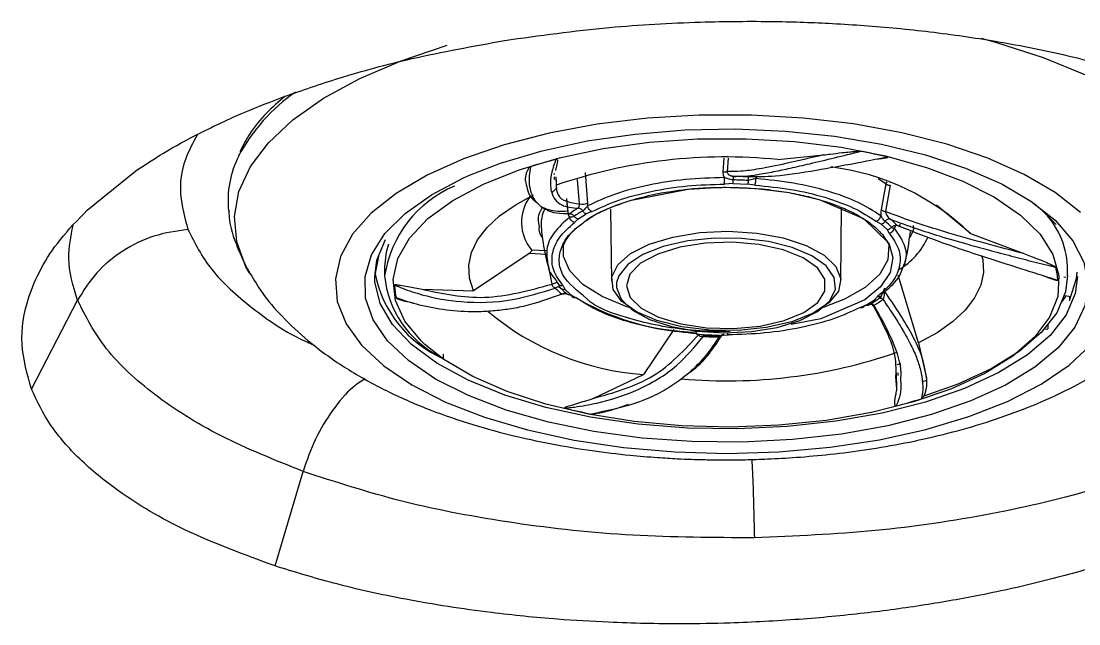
# Model space of a CAD drawing. Extents: x 1076 to 1148, y 508 to 635.
# Drawn here: x 1092.831 to 1094.952, y 582.821 to 584.032 of the extents above; entities that cross this region are included whole.
import ezdxf

# ---------------------------------------------------------------- set-up
doc = ezdxf.new("R2010")
doc.units = 0
doc.header["$MEASUREMENT"] = 0
doc.layers.add('1', color=4, linetype='Continuous')

# ---------------------------------------------------------------- blocks, each defined once
blk = doc.blocks.new('2026 TX')
at = {"layer": '1', "color": 3}
for p, q in [((18.5857, 63.9597), (18.6772, 63.9692)), ((18.4776, 63.9629), (18.4755, 63.9355)), ((18.4861, 63.9626), (18.4841, 63.936)), ((17.2005, 63.8585), (17.298, 63.9372)), ((18.1371, 63.9249), (18.1371, 63.92)), ((18.1403, 63.925), (18.1413, 63.9085)), ((18.1995, 63.9337), (18.204, 63.872)), ((18.4967, 63.9257), (18.492, 63.927)), ((18.5434, 63.9264), (18.5419, 63.9217)), ((18.133, 63.8938), (18.1433, 63.904)), ((18.1878, 63.8708), (18.1842, 63.9201)), ((18.4959, 63.9116), (18.4788, 63.9107)), ((18.4959, 63.9116), (18.5253, 63.9106)), ((18.54, 63.9086), (18.5253, 63.9106)), ((18.5419, 63.9217), (18.5264, 63.918)), ((18.8023, 63.9109), (18.7873, 63.9211)), ((18.8023, 63.9109), (18.7933, 63.8594)), ((18.8111, 63.9083), (18.802, 63.8555)), ((18.1619, 63.8819), (18.1643, 63.8542)), ((18.162, 63.8818), (18.1642, 63.8568)), ((18.2922, 63.8787), (18.4029, 63.8999)), ((18.204, 63.872), (18.204, 63.8669)), ((18.2505, 63.8604), (18.252, 63.7157)), ((18.7122, 63.7159), (18.7135, 63.8637)), ((18.972, 63.8113), (18.9044, 63.8682)), ((18.1847, 63.8405), (18.1782, 63.8337)), ((18.1847, 63.8405), (18.2015, 63.8511)), ((18.2129, 63.8556), (18.2015, 63.8511)), ((18.7932, 63.8304), (18.7827, 63.8363)), ((18.7932, 63.8304), (18.8059, 63.8188)), ((18.8091, 63.8123), (18.8059, 63.8188)), ((18.8214, 63.8262), (18.8199, 63.8222)), ((18.972, 63.8113), (19.0793, 63.771)), ((18.0914, 63.7788), (18.1227, 63.7772)), ((17.7774, 63.7242), (17.786, 63.7696)), ((18.0869, 63.7712), (17.9757, 63.6964)), ((18.1222, 63.7693), (18.0869, 63.7712)), ((17.527, 63.7303), (17.5253, 63.7332)), ((17.797, 63.7452), (17.797, 63.7265)), ((18.133, 63.7098), (18.1261, 63.7477)), ((19.1671, 63.7271), (19.1671, 63.7458)), ((18.8683, 63.592), (18.8273, 63.7278)), ((19.1593, 63.7247), (19.1632, 63.7235)), ((17.8727, 63.6995), (17.9757, 63.6964)), ((18.155, 63.7063), (18.1583, 63.6998)), ((18.1709, 63.6882), (18.1583, 63.6998)), ((18.1583, 63.6905), (18.1608, 63.6914)), ((18.1631, 63.69), (18.1679, 63.688)), ((17.0888, 63.4987), (17.1812, 63.6776)), ((18.1709, 63.6882), (18.1814, 63.6823)), ((18.7626, 63.6675), (18.7794, 63.6781)), ((18.7794, 63.6781), (18.786, 63.685)), ((19.1741, 63.6845), (19.1607, 63.6864)), ((19.1706, 63.685), (19.1706, 63.677)), ((18.7512, 63.663), (18.7626, 63.6675)), ((18.672, 63.6399), (18.6125, 63.6285)), ((19.1282, 63.6201), (19.1282, 63.6283)), ((18.3775, 63.619), (18.3165, 63.5283)), ((18.4242, 63.61), (18.4388, 63.608)), ((18.4377, 63.6078), (18.4376, 63.6082)), ((18.438, 63.6069), (18.4682, 63.6058)), ((18.4683, 63.607), (18.4388, 63.608)), ((18.4679, 63.6067), (18.4749, 63.608)), ((18.4683, 63.607), (18.4853, 63.608)), ((19.1213, 63.6201), (19.1273, 63.6193)), ((18.8683, 63.592), (18.8842, 63.5208)), ((17.9153, 63.5601), (17.9153, 63.5694)), ((18.8319, 63.5497), (18.8245, 63.5477)), ((18.2153, 63.4803), (18.3165, 63.5283)), ((18.8246, 63.4996), (18.8228, 63.5244)), ((18.8246, 63.4996), (18.8238, 63.5315)), ((18.8271, 63.5266), (18.827, 63.5315)), ((18.8842, 63.516), (18.8755, 63.5139)), ((17.5773, 63.144), (17.6335, 63.3338))]:
    blk.add_line(p, q, dxfattribs=at)
at = {"layer": '1', "color": 3, "flags": 128}
for points in [[(18.9935, 64.2035), (19.0244, 64.1951), (19.118, 64.1648), (19.2027, 64.1299), (19.2773, 64.091), (19.3408, 64.0484), (19.3921, 64.0029), (19.4307, 63.9551), (19.456, 63.9057), (19.4676, 63.8552), (19.4654, 63.8046), (19.4494, 63.7544), (19.4411, 63.738)], [(17.5253, 63.7332), (17.519, 63.7448), (17.5005, 63.7948), (17.4958, 63.8454), (17.5049, 63.896), (17.5278, 63.9457), (17.564, 63.9938), (17.6132, 64.0398), (17.6745, 64.083), (17.7472, 64.1227), (17.8302, 64.1584), (17.9223, 64.1896)], [(18.0372, 63.9897), (17.9551, 63.9615), (17.8824, 63.9288), (17.8205, 63.8921), (17.7703, 63.8523), (17.7328, 63.8098), (17.7087, 63.7656), (17.6984, 63.7204), (17.7021, 63.6751), (17.7197, 63.6303), (17.7509, 63.587), (17.7952, 63.5458), (17.8517, 63.5076), (17.9195, 63.473), (17.9973, 63.4426), (18.0838, 63.417), (18.1773, 63.3967), (18.2763, 63.3819), (18.379, 63.373), (18.4835, 63.37), (18.588, 63.3732), (18.6906, 63.3824), (18.7895, 63.3974), (18.8829, 63.418), (18.9691, 63.4438), (19.0467, 63.4743), (19.1142, 63.5091), (19.1704, 63.5474), (19.2143, 63.5886)], [(19.1927, 63.8539), (19.1422, 63.8937), (19.0799, 63.9301), (19.007, 63.9627), (18.9247, 63.9908), (18.8344, 64.0138), (18.7379, 64.0314), (18.6369, 64.0433), (18.533, 64.0492), (18.4283, 64.0491), (18.3245, 64.0429), (18.2236, 64.0308), (18.1272, 64.013), (18.0372, 63.9897)], [(17.9676, 63.9285), (18.0297, 63.9526), (18.113, 63.9776), (18.2036, 63.9972), (18.2995, 64.0112), (18.3991, 64.0193), (18.5002, 64.0213), (18.601, 64.0172), (18.6994, 64.0071), (18.7936, 63.9911), (18.8818, 63.9695), (18.9622, 63.9429), (19.0332, 63.9116), (19.0371, 63.9097)], [(17.8777, 63.5888), (17.8705, 63.5957), (17.8378, 63.6355), (17.8189, 63.677), (17.8141, 63.7192), (17.8235, 63.7613), (17.847, 63.8024), (17.8839, 63.8415), (17.9337, 63.8779), (17.9951, 63.9108), (18.0669, 63.9395), (18.1476, 63.9633), (18.2354, 63.9818), (18.3284, 63.9945), (18.4248, 64.0012), (18.5223, 64.0018), (18.619, 63.9962), (18.7128, 63.9846), (18.8016, 63.9672), (18.8837, 63.9443), (18.9571, 63.9165), (19.0205, 63.8844), (19.0724, 63.8486), (19.1117, 63.8099), (19.1376, 63.7691), (19.1495, 63.7271), (19.1472, 63.6849), (19.1307, 63.6432), (19.1004, 63.603), (19.0569, 63.5651), (19.0012, 63.5303), (18.9344, 63.4995), (18.8579, 63.4732), (18.8579, 63.4732)], [(18.8938, 63.4479), (18.8067, 63.4256), (18.7132, 63.4087), (18.6152, 63.3976), (18.5147, 63.3926), (18.4135, 63.3936), (18.3136, 63.4008), (18.217, 63.4139), (18.1256, 63.4327), (18.0411, 63.4569), (17.9652, 63.4859), (17.8994, 63.5192), (17.8449, 63.5562), (17.8028, 63.5961), (17.7739, 63.6381), (17.7588, 63.6815), (17.7578, 63.7254), (17.7709, 63.7689), (17.7978, 63.8112), (17.8381, 63.8515), (17.8909, 63.889), (17.9551, 63.9229), (17.9676, 63.9285)], [(18.4029, 63.8999), (18.4069, 63.9007), (18.4739, 63.9044), (18.5426, 63.902), (18.6088, 63.8936), (18.6684, 63.8799), (18.7576, 63.8417), (18.8082, 63.792), (18.8166, 63.763), (18.8112, 63.7332), (18.7918, 63.7045), (18.7601, 63.6786), (18.672, 63.6399), (18.672, 63.6399)], [(19.0371, 63.9097), (19.0936, 63.8764), (19.142, 63.8379), (19.1775, 63.7968), (19.1996, 63.754), (19.2076, 63.7102), (19.2016, 63.6664), (19.1815, 63.6234), (19.1479, 63.582), (19.1012, 63.543), (19.0426, 63.5072), (18.973, 63.4753), (18.8938, 63.4479)], [(17.9757, 63.6964), (17.9675, 63.7219), (17.966, 63.7477), (17.9715, 63.7734), (17.9837, 63.7987), (18.0025, 63.8232), (18.0277, 63.8466), (18.059, 63.8686), (18.0959, 63.8888)], [(19.0993, 63.8723), (19.1134, 63.8606), (19.1443, 63.8293)], [(17.7774, 63.7242), (17.7817, 63.758), (17.7989, 63.7993)], [(18.3751, 63.8044), (18.4291, 63.8132), (18.4864, 63.8159), (18.5435, 63.8123), (18.5967, 63.8027), (18.6427, 63.7876), (18.6787, 63.7681), (18.7022, 63.7453), (18.712, 63.7206), (18.7072, 63.6957), (18.6884, 63.6721), (18.6566, 63.6512), (18.6138, 63.6344), (18.5627, 63.6228), (18.5066, 63.617), (18.4489, 63.6174), (18.3934, 63.6241), (18.3434, 63.6365), (18.3021, 63.654), (18.2721, 63.6753), (18.2553, 63.6993), (18.2528, 63.7242), (18.2646, 63.7487), (18.2902, 63.7711), (18.3278, 63.7901), (18.3751, 63.8044)], [(18.6991, 63.7233), (18.699, 63.7234), (18.683, 63.7463), (18.6543, 63.7667), (18.6148, 63.7834), (18.567, 63.7953), (18.5138, 63.8017), (18.4586, 63.8021), (18.405, 63.7966), (18.3561, 63.7854), (18.3152, 63.7694), (18.2848, 63.7494), (18.2667, 63.7268), (18.2624, 63.7128)], [(17.8048, 63.7899), (17.8003, 63.7742), (17.797, 63.7452)], [(18.2875, 63.6629), (18.2832, 63.6643), (18.2335, 63.6847), (18.1946, 63.7091), (18.1684, 63.7365), (18.1558, 63.7656), (18.1561, 63.7898)], [(18.3891, 63.784), (18.3448, 63.7702), (18.3106, 63.7518), (18.2892, 63.7301), (18.2821, 63.7067), (18.2898, 63.6833), (18.3118, 63.6617), (18.3464, 63.6435), (18.3911, 63.63), (18.4425, 63.6222), (18.4969, 63.6208), (18.5501, 63.6257), (18.5984, 63.6367), (18.638, 63.653), (18.666, 63.6732), (18.6804, 63.696), (18.6801, 63.7196), (18.6651, 63.7423), (18.6365, 63.7624), (18.5965, 63.7784), (18.548, 63.7891), (18.4946, 63.7938), (18.4403, 63.792), (18.3891, 63.784)], [(18.8079, 63.7905), (18.8083, 63.7885), (18.8066, 63.7588), (18.7907, 63.73), (18.7613, 63.7032), (18.7197, 63.6796), (18.6768, 63.6631)], [(18.9945, 63.7681), (18.9967, 63.7589), (18.9981, 63.7331), (18.9927, 63.7074), (18.9805, 63.6821), (18.9617, 63.6576), (18.9364, 63.6342), (18.9052, 63.6122), (18.8683, 63.592)], [(19.1706, 63.677), (19.1851, 63.7211), (19.1865, 63.7335)], [(19.1868, 63.7249), (19.1825, 63.6911), (19.1643, 63.6482), (19.1322, 63.6069), (19.0869, 63.5679), (19.0293, 63.5322), (18.9605, 63.5004), (18.882, 63.4731), (18.7953, 63.451), (18.7023, 63.4344), (18.6048, 63.4237), (18.5048, 63.4192), (18.4043, 63.4208), (18.3054, 63.4287), (18.2101, 63.4426), (18.1204, 63.4622), (18.038, 63.4871), (17.9646, 63.5169), (17.9018, 63.551), (17.8508, 63.5885), (17.8127, 63.6288), (17.7881, 63.6711), (17.7777, 63.7145), (17.7774, 63.7242)], [(18.2624, 63.7128), (18.2622, 63.703), (18.2715, 63.6794), (18.2941, 63.6576), (18.3284, 63.6389), (18.3724, 63.6245), (18.4233, 63.6153), (18.4779, 63.6118), (18.5328, 63.6144), (18.5845, 63.6228)], [(18.5845, 63.6228), (18.6297, 63.6365), (18.6657, 63.6547), (18.6901, 63.6761), (18.7014, 63.6995), (18.6991, 63.7233)], [(19.1671, 63.7271), (19.1629, 63.6942), (19.1452, 63.6525), (19.1141, 63.6124), (19.07, 63.5745), (19.014, 63.5398), (18.9471, 63.5088), (18.8785, 63.4847)], [(18.8579, 63.4732), (18.7735, 63.452), (18.6828, 63.4363), (18.5879, 63.4266), (18.4907, 63.4229), (18.3933, 63.4254), (18.2978, 63.4341), (18.2063, 63.4486), (18.1206, 63.4688), (18.0426, 63.4942), (17.974, 63.5243), (17.9162, 63.5583), (17.8777, 63.5888)]]:
    blk.add_lwpolyline(points, dxfattribs=at)
at = {"layer": '1', "color": 3}
for centre, radius, start, end in [((17.8305, 63.7925), 0.37, 125.0253, 151.831), ((17.6824, 63.8773), 0.1994, 153.2088, 185.7657), ((18.5306, 62.8215), 1.1761, 76.4537, 79.1481), ((18.3921, 62.9895), 1.0028, 104.5094, 107.5057), ((18.4802, 62.9231), 1.042, 84.1861, 108.977), ((18.6321, 63.4597), 0.489, 45.9786, 82.9724), ((18.4825, 63.0752), 0.851, 86.9474, 89.047), ((18.0299, 63.6899), 0.2357, 113.1586, 171.0911), ((18.4825, 63.0949), 0.8242, 86.9474, 89.047), ((18.8095, 63.9101), 0.00722, 133.6381, 174.161), ((18.1587, 63.834), 0.087, 144.1366, 219.3723), ((18.1854, 63.829), 0.0745, 154.0835, 185.0657), ((18.3141, 63.6367), 0.2597, 119.7907, 124.4242), ((18.1938, 63.9013), 0.031, 258.834, 289.2482), ((18.3194, 63.6387), 0.2515, 119.7907, 124.4242), ((18.7051, 63.7106), 0.1676, 44.4358, 50.6388), ((18.9966, 63.7362), 0.1708, 3.2242, 45.6183), ((18.6981, 63.7102), 0.1624, 44.4354, 50.639), ((18.7511, 63.8665), 0.1495, 300.911, 335.566), ((18.0088, 63.7758), 0.2351, 190.5137, 246.5738), ((19.0191, 63.7128), 0.1283, 2.0345, 13.8424), ((17.9966, 63.7446), 0.2004, 185.2076, 243.134), ((17.9451, 63.7128), 0.1283, 182.0345, 193.8413), ((18.259, 63.8193), 0.1676, 224.4354, 230.639), ((18.2596, 63.8088), 0.153, 224.3425, 227.527), ((18.2721, 63.8225), 0.1715, 227.5226, 230.5544), ((18.4359, 64.1176), 0.5045, 238.3942, 268.448), ((18.6447, 63.887), 0.2515, 299.7907, 304.4242), ((18.65, 63.8931), 0.2597, 299.7908, 304.4242), ((18.9917, 63.7901), 0.2011, 324.9877, 328.8149), ((18.3556, 64.0718), 0.5449, 229.9331, 265.8869), ((18.4816, 64.4308), 0.8242, 266.9474, 269.047), ((18.4816, 64.4547), 0.8511, 266.9474, 269.0469), ((18.4849, 64.5541), 1.0384, 264.9311, 288.995), ((18.5721, 64.4361), 1.0028, 284.5094, 287.506), ((18.4336, 64.6041), 1.1761, 256.4537, 259.1481)]:
    blk.add_arc(centre, radius, start, end, dxfattribs=at)
for points, knots in [([(18.0378, 64.199), (18.1075, 64.2088), (18.2362, 64.2267), (18.4195, 64.2369), (18.5692, 64.2382), (18.6787, 64.2344), (18.76, 64.2292), (18.8252, 64.2237), (18.8916, 64.2166), (18.9576, 64.2079), (19.0546, 64.1927), (19.1807, 64.1677), (19.276, 64.1397), (19.3242, 64.1255)], [0, 0, 0, 0, 0.159425, 0.294206, 0.404305, 0.489645, 0.537557, 0.586931, 0.637774, 0.690096, 0.741173, 0.868819, 1, 1, 1, 1]), ([(17.5955, 64.0863), (17.6317, 64.0989), (17.7128, 64.1272), (17.8596, 64.1667), (17.975, 64.1876), (18.0378, 64.199)], [0, 0, 0, 0, 0.2691424, 0.6024697, 1, 1, 1, 1]), ([(17.298, 63.9372), (17.3162, 63.9492), (17.3559, 63.9755), (17.4286, 64.0151), (17.5094, 64.0532), (17.5689, 64.0761), (17.5955, 64.0863)], [0, 0, 0, 0, 0.217454, 0.475901, 0.766155, 1, 1, 1, 1]), ([(17.5973, 64.0869), (17.5844, 64.0758), (17.5568, 64.0519), (17.5265, 64.0144), (17.5129, 63.9878), (17.5067, 63.9756)], [0, 0, 0, 0, 0.321779, 0.68974, 1, 1, 1, 1]), ([(17.4218, 64.0104), (17.4127, 63.9937), (17.3911, 63.9541), (17.3833, 63.8896), (17.3962, 63.843), (17.4026, 63.8197)], [0, 0, 0, 0, 0.267996, 0.633998, 1, 1, 1, 1]), ([(18.6772, 63.9692), (18.6513, 63.9631), (18.6037, 63.9519), (18.5503, 63.9411), (18.5115, 63.9355), (18.4931, 63.9358), (18.4841, 63.936)], [0, 0, 0, 0, 0.317509, 0.583481, 0.794833, 1, 1, 1, 1]), ([(18.4967, 63.9262), (18.5041, 63.9262), (18.5184, 63.9262), (18.5455, 63.9296), (18.576, 63.9351), (18.6114, 63.9427), (18.6669, 63.9554), (18.7169, 63.9678), (18.752, 63.9765)], [0, 0, 0, 0, 0.1355516, 0.2607976, 0.4058417, 0.5355644, 0.6738565, 1, 1, 1, 1]), ([(18.6772, 63.9692), (18.6817, 63.9698), (18.6938, 63.9713), (18.7116, 63.9735), (18.7284, 63.9753), (18.7391, 63.9762), (18.7455, 63.9766), (18.7491, 63.9767), (18.7511, 63.9767), (18.7519, 63.9766), (18.752, 63.9765)], [0, 0, 0, 0, 0.191797, 0.519572, 0.729704, 0.856737, 0.930022, 0.970712, 0.992634, 1, 1, 1, 1]), ([(18.08, 63.9172), (18.0799, 63.9188), (18.0797, 63.9234), (18.0809, 63.9302), (18.0831, 63.9369), (18.086, 63.9415), (18.0874, 63.9445), (18.0901, 63.9457), (18.0905, 63.9458)], [0, 0, 0, 0, 0.191782, 0.518998, 0.728969, 0.85611, 0.98384, 1, 1, 1, 1]), ([(18.1673, 63.8509), (18.1586, 63.8509), (18.1416, 63.8509), (18.1194, 63.8584), (18.1014, 63.872), (18.09, 63.8931), (18.0863, 63.918), (18.0891, 63.937), (18.0905, 63.9458)], [0, 0, 0, 0, 0.154219, 0.301464, 0.47799, 0.661716, 0.843633, 1, 1, 1, 1]), ([(18.1409, 63.9603), (18.1407, 63.9599), (18.1402, 63.9588), (18.1389, 63.9554), (18.1352, 63.9451), (18.1291, 63.9226), (18.1291, 63.8915), (18.1474, 63.8659), (18.1734, 63.8633), (18.1851, 63.8621)], [0, 0, 0, 0, 0.007324, 0.019564, 0.058649, 0.192116, 0.441769, 0.746986, 1, 1, 1, 1]), ([(18.1409, 63.9603), (18.141, 63.9603), (18.1412, 63.9604), (18.1415, 63.9604), (18.1419, 63.9604), (18.1423, 63.9603), (18.1428, 63.96), (18.1438, 63.9586), (18.1437, 63.9528), (18.1418, 63.9455), (18.1401, 63.9398), (18.1396, 63.9379)], [0, 0, 0, 0, 0.005486, 0.011027, 0.016042, 0.021524, 0.030897, 0.060168, 0.194769, 0.728714, 1, 1, 1, 1]), ([(18.8061, 63.9648), (18.8053, 63.9647), (18.803, 63.9642), (18.7963, 63.9629), (18.7753, 63.9587), (18.7282, 63.9496), (18.6558, 63.9365), (18.5815, 63.9249), (18.5446, 63.925), (18.5278, 63.9251)], [0, 0, 0, 0, 0.007325, 0.019566, 0.058651, 0.192116, 0.441769, 0.746986, 1, 1, 1, 1]), ([(18.8061, 63.9648), (18.8062, 63.9648), (18.8064, 63.9648), (18.8066, 63.9646), (18.8067, 63.9645), (18.8067, 63.9643), (18.8062, 63.964), (18.8034, 63.9631), (18.7962, 63.9618), (18.7893, 63.9611), (18.7851, 63.9607)], [0, 0, 0, 0, 0.013728, 0.027591, 0.040141, 0.053857, 0.07731, 0.150551, 0.487348, 1, 1, 1, 1]), ([(18.1368, 63.9302), (18.1372, 63.9306), (18.1381, 63.9314), (18.1379, 63.9315), (18.137, 63.931), (18.1364, 63.9306), (18.1362, 63.9304)], [0, 0, 0, 0, 0.355626, 0.722655, 0.915821, 1, 1, 1, 1]), ([(18.4787, 63.9238), (18.4525, 63.923), (18.4002, 63.9213), (18.3258, 63.9095), (18.2579, 63.8919), (18.222, 63.8752), (18.204, 63.8669)], [0, 0, 0, 0, 0.25, 0.5, 0.75, 1, 1, 1, 1]), ([(18.4755, 63.9355), (18.4764, 63.9354), (18.4782, 63.9353), (18.4806, 63.9353), (18.4827, 63.9355), (18.4837, 63.9358), (18.4841, 63.936)], [0, 0, 0, 0, 0.245337, 0.5, 0.754663, 1, 1, 1, 1]), ([(18.4755, 63.9355), (18.4755, 63.9336), (18.4755, 63.9294), (18.4776, 63.9258), (18.4787, 63.9238)], [0, 0, 0, 0, 0.459354, 1, 1, 1, 1]), ([(18.4962, 63.919), (18.4927, 63.9195), (18.4867, 63.9204), (18.4811, 63.9228), (18.4787, 63.9238)], [0, 0, 0, 0, 0.5714031, 1, 1, 1, 1]), ([(18.4841, 63.936), (18.4842, 63.9353), (18.4843, 63.934), (18.4855, 63.9315), (18.488, 63.9289), (18.492, 63.9267), (18.4951, 63.9264), (18.4967, 63.9262)], [0, 0, 0, 0, 0.111469, 0.230184, 0.482261, 0.743373, 1, 1, 1, 1]), ([(18.5264, 63.918), (18.5265, 63.919), (18.5267, 63.9212), (18.5271, 63.9235), (18.5275, 63.9249), (18.5277, 63.925), (18.5278, 63.9251)], [0, 0, 0, 0, 0.266689, 0.531115, 0.778754, 1, 1, 1, 1]), ([(18.08, 63.9172), (18.0817, 63.9061), (18.0844, 63.8881), (18.0974, 63.8777), (18.1024, 63.8738)], [0, 0, 0, 0, 0.618972, 1, 1, 1, 1]), ([(18.1415, 63.9201), (18.1411, 63.9085), (18.1402, 63.8784), (18.1697, 63.8737), (18.1878, 63.8708)], [0, 0, 0, 0, 0.383385, 1, 1, 1, 1]), ([(18.2129, 63.8556), (18.2301, 63.8635), (18.2648, 63.8796), (18.3308, 63.8968), (18.4031, 63.9083), (18.4538, 63.9099), (18.4788, 63.9107)], [0, 0, 0, 0, 0.247011, 0.5, 0.752989, 1, 1, 1, 1]), ([(18.4029, 63.9), (18.4039, 63.9002), (18.4182, 63.902), (18.4447, 63.9036), (18.4703, 63.9041), (18.482, 63.9043)], [0, 0, 0, 0, 0.037474, 0.560227, 1, 1, 1, 1]), ([(18.482, 63.9043), (18.5042, 63.9037), (18.5351, 63.903), (18.5789, 63.8983), (18.6138, 63.893), (18.6522, 63.8846), (18.6879, 63.8741), (18.7193, 63.8618), (18.7405, 63.8518), (18.75, 63.8458), (18.752, 63.8445)], [0, 0, 0, 0, 0.210878, 0.293617, 0.428531, 0.563307, 0.701829, 0.837978, 0.966438, 1, 1, 1, 1]), ([(18.54, 63.9086), (18.5644, 63.9061), (18.6139, 63.9012), (18.6812, 63.885), (18.7402, 63.8636), (18.7687, 63.8453), (18.7827, 63.8363)], [0, 0, 0, 0, 0.247011, 0.5, 0.752989, 1, 1, 1, 1]), ([(18.7926, 63.847), (18.7779, 63.8564), (18.7485, 63.8753), (18.6877, 63.8973), (18.6186, 63.9139), (18.5674, 63.9191), (18.5419, 63.9217)], [0, 0, 0, 0, 0.25, 0.5, 0.75, 1, 1, 1, 1]), ([(18.8023, 63.9109), (18.8028, 63.9106), (18.8038, 63.9099), (18.806, 63.9091), (18.8085, 63.9085), (18.8102, 63.9084), (18.8111, 63.9083)], [0, 0, 0, 0, 0.245118, 0.499544, 0.75421, 1, 1, 1, 1]), ([(18.193, 63.8312), (18.1961, 63.8337), (18.2084, 63.8435), (18.2386, 63.8595), (18.2825, 63.8765), (18.3284, 63.8885), (18.3682, 63.896), (18.3924, 63.8988), (18.4029, 63.9)], [0, 0, 0, 0, 0.072616, 0.29036, 0.521762, 0.722285, 0.879944, 1, 1, 1, 1]), ([(18.1076, 63.8255), (18.1061, 63.8332), (18.1036, 63.8464), (18.1108, 63.8592), (18.1138, 63.8646)], [0, 0, 0, 0, 0.58426, 1, 1, 1, 1]), ([(18.1138, 63.8646), (18.1179, 63.8627), (18.1269, 63.8585), (18.144, 63.8558), (18.1575, 63.8565), (18.1642, 63.8568)], [0, 0, 0, 0, 0.289422, 0.647616, 1, 1, 1, 1]), ([(18.1851, 63.8621), (18.1855, 63.8625), (18.1862, 63.8632), (18.1869, 63.8649), (18.1874, 63.8667), (18.1877, 63.868), (18.1878, 63.8695), (18.1878, 63.8704), (18.1878, 63.8708)], [0, 0, 0, 0, 0.27767, 0.532627, 0.651875, 0.767289, 0.882123, 1, 1, 1, 1]), ([(18.1927, 63.8307), (18.1964, 63.8339), (18.2189, 63.8533), (18.2587, 63.8671), (18.2922, 63.8787)], [0, 0, 0, 0, 0.161581, 1, 1, 1, 1]), ([(18.204, 63.8669), (18.2028, 63.8654), (18.2007, 63.8627), (18.1975, 63.859), (18.1955, 63.8577), (18.1945, 63.857)], [0, 0, 0, 0, 0.40286, 0.687897, 1, 1, 1, 1]), ([(17.0888, 63.4987), (17.0803, 63.5288), (17.063, 63.5899), (17.0764, 63.6717), (17.1066, 63.7419), (17.1447, 63.8007), (17.1817, 63.839), (17.2005, 63.8585)], [0, 0, 0, 0, 0.250748, 0.507748, 0.66591, 0.829997, 1, 1, 1, 1]), ([(17.4843, 63.8585), (17.4843, 63.8566), (17.4848, 63.8336), (17.4966, 63.7926), (17.5139, 63.7567), (17.522, 63.7398)], [0, 0, 0, 0, 0.0437837, 0.5514111, 1, 1, 1, 1]), ([(18.1681, 63.8443), (18.1568, 63.834), (18.1341, 63.8136), (18.1195, 63.7809), (18.1231, 63.7594), (18.1247, 63.7493)], [0, 0, 0, 0, 0.345762, 0.691525, 1, 1, 1, 1]), ([(18.1643, 63.8542), (18.1647, 63.8524), (18.1654, 63.8484), (18.1672, 63.8457), (18.1681, 63.8443)], [0, 0, 0, 0, 0.4591041, 1, 1, 1, 1]), ([(18.1654, 63.851), (18.1657, 63.8507), (18.1662, 63.85), (18.167, 63.8506), (18.1673, 63.8509)], [0, 0, 0, 0, 0.445982, 1, 1, 1, 1]), ([(18.1773, 63.8462), (18.1757, 63.8454), (18.1725, 63.8438), (18.1696, 63.8441), (18.1681, 63.8443)], [0, 0, 0, 0, 0.490746, 1, 1, 1, 1]), ([(18.752, 63.8445), (18.7567, 63.8417), (18.7672, 63.8354), (18.7821, 63.8235), (18.7951, 63.8105), (18.8037, 63.798), (18.8076, 63.7905), (18.809, 63.7859), (18.8088, 63.7869), (18.8088, 63.7869)], [0, 0, 0, 0, 0.144375, 0.326925, 0.569681, 0.756929, 0.889157, 0.996899, 1, 1, 1, 1]), ([(18.7933, 63.8594), (18.7929, 63.8575), (18.7921, 63.8536), (18.7925, 63.8493), (18.7926, 63.847)], [0, 0, 0, 0, 0.459375, 1, 1, 1, 1]), ([(18.801, 63.8358), (18.7994, 63.8375), (18.7964, 63.8407), (18.7938, 63.8451), (18.7926, 63.847)], [0, 0, 0, 0, 0.571399, 1, 1, 1, 1]), ([(18.7933, 63.8594), (18.7938, 63.8589), (18.7947, 63.8581), (18.7969, 63.857), (18.7994, 63.8561), (18.8011, 63.8557), (18.802, 63.8555)], [0, 0, 0, 0, 0.245337, 0.5, 0.754663, 1, 1, 1, 1]), ([(18.802, 63.8555), (18.802, 63.8548), (18.8021, 63.8534), (18.803, 63.8504), (18.8049, 63.8467), (18.8079, 63.8428), (18.8102, 63.8411), (18.8114, 63.8402)], [0, 0, 0, 0, 0.111467, 0.230181, 0.482258, 0.743371, 1, 1, 1, 1]), ([(19.0793, 63.771), (19.0543, 63.7776), (19.0057, 63.7904), (18.932, 63.8112), (18.8637, 63.8322), (18.8223, 63.8478), (18.802, 63.8555)], [0, 0, 0, 0, 0.280747, 0.545552, 0.776817, 1, 1, 1, 1]), ([(18.8114, 63.8402), (18.8286, 63.8338), (18.8609, 63.8219), (18.9134, 63.8053), (18.9621, 63.7911), (19.0106, 63.7778), (19.0549, 63.7661), (19.1004, 63.7544), (19.129, 63.7472), (19.1437, 63.7435)], [0, 0, 0, 0, 0.154271, 0.288952, 0.454424, 0.575072, 0.714225, 0.852753, 1, 1, 1, 1]), ([(17.1812, 63.6776), (17.1726, 63.7057), (17.1574, 63.7556), (17.1678, 63.8058), (17.1724, 63.8276)], [0, 0, 0, 0, 0.563627, 1, 1, 1, 1]), ([(17.4026, 63.8197), (17.3795, 63.8163), (17.3337, 63.8096), (17.2707, 63.7782), (17.2165, 63.7344), (17.193, 63.6966), (17.1812, 63.6776)], [0, 0, 0, 0, 0.251193, 0.5, 0.748807, 1, 1, 1, 1]), ([(17.4026, 63.8197), (17.4163, 63.7923), (17.4436, 63.7375), (17.5285, 63.6619), (17.6005, 63.6111), (17.6512, 63.5894), (17.6561, 63.5873)], [0, 0, 0, 0, 0.321876, 0.643752, 0.965628, 1, 1, 1, 1]), ([(18.1135, 63.8034), (18.1114, 63.8066), (18.1065, 63.8138), (18.1072, 63.8214), (18.1076, 63.8255)], [0, 0, 0, 0, 0.445383, 1, 1, 1, 1]), ([(18.1111, 63.8242), (18.1117, 63.818), (18.1142, 63.7946), (18.1187, 63.7688), (18.1238, 63.7498), (18.1244, 63.7476)], [0, 0, 0, 0, 0.242859, 0.913583, 1, 1, 1, 1]), ([(18.155, 63.7063), (18.1477, 63.7167), (18.1329, 63.7378), (18.1316, 63.7712), (18.145, 63.804), (18.1672, 63.8239), (18.1782, 63.8337)], [0, 0, 0, 0, 0.247011, 0.5, 0.752989, 1, 1, 1, 1]), ([(18.2021, 63.6812), (18.1838, 63.6959), (18.1546, 63.7193), (18.1453, 63.7559), (18.1509, 63.7856), (18.1668, 63.8112), (18.1855, 63.8253), (18.1927, 63.8307)], [0, 0, 0, 0, 0.315344, 0.501168, 0.690935, 0.880702, 1, 1, 1, 1]), ([(18.1554, 63.7868), (18.1554, 63.7867), (18.1551, 63.7856), (18.1578, 63.7936), (18.1658, 63.8059), (18.1777, 63.82), (18.1892, 63.8284), (18.193, 63.8312)], [0, 0, 0, 0, 0.012696, 0.203406, 0.466438, 0.823908, 1, 1, 1, 1]), ([(18.814, 63.8239), (18.8134, 63.8232), (18.8123, 63.822), (18.8103, 63.8205), (18.8081, 63.8194), (18.8066, 63.819), (18.8059, 63.8188)], [0, 0, 0, 0, 0.257259, 0.51339, 0.762603, 1, 1, 1, 1]), ([(18.814, 63.8239), (18.8148, 63.8247), (18.8163, 63.8264), (18.8193, 63.8279), (18.8223, 63.8285), (18.824, 63.8281), (18.8248, 63.8279)], [0, 0, 0, 0, 0.266689, 0.531115, 0.778754, 1, 1, 1, 1]), ([(18.8199, 63.8222), (18.8195, 63.8223), (18.8189, 63.8223), (18.818, 63.8221), (18.8171, 63.822), (18.8157, 63.8224), (18.8145, 63.8234), (18.814, 63.8239)], [0, 0, 0, 0, 0.224307, 0.303573, 0.473827, 0.745729, 1, 1, 1, 1]), ([(18.8391, 63.7497), (18.8399, 63.7516), (18.846, 63.7646), (18.8418, 63.7896), (18.8272, 63.8114), (18.8199, 63.8222)], [0, 0, 0, 0, 0.077391, 0.538696, 1, 1, 1, 1]), ([(18.8248, 63.8279), (18.8255, 63.8275), (18.827, 63.8266), (18.8288, 63.8264), (18.8299, 63.827), (18.8306, 63.8277), (18.831, 63.8287), (18.8311, 63.8295), (18.8311, 63.8299)], [0, 0, 0, 0, 0.277558, 0.532524, 0.651825, 0.767232, 0.882131, 1, 1, 1, 1]), ([(19.1473, 63.7173), (19.1467, 63.7176), (19.1449, 63.7181), (19.1395, 63.7198), (19.1222, 63.7252), (19.0812, 63.7382), (19.0087, 63.7613), (18.9162, 63.7915), (18.8533, 63.8166), (18.8248, 63.8279)], [0, 0, 0, 0, 0.007325, 0.019566, 0.05865, 0.192116, 0.441769, 0.746986, 1, 1, 1, 1]), ([(18.8572, 63.8278), (18.8576, 63.8252), (18.8586, 63.8169), (18.8534, 63.8088), (18.8498, 63.8032)], [0, 0, 0, 0, 0.308122, 1, 1, 1, 1]), ([(18.8091, 63.8123), (18.8164, 63.8019), (18.8312, 63.7808), (18.8325, 63.7475), (18.8192, 63.7146), (18.797, 63.6948), (18.786, 63.685)], [0, 0, 0, 0, 0.247011, 0.5, 0.752989, 1, 1, 1, 1]), ([(18.8398, 63.7479), (18.8415, 63.7545), (18.8472, 63.7768), (18.8498, 63.7995), (18.8517, 63.8155)], [0, 0, 0, 0, 0.29529, 1, 1, 1, 1]), ([(18.0914, 63.7788), (18.0915, 63.7786), (18.0918, 63.7782), (18.0917, 63.7772), (18.0913, 63.7761), (18.0905, 63.7747), (18.0891, 63.773), (18.0877, 63.7719), (18.0869, 63.7712)], [0, 0, 0, 0, 0.127615, 0.255978, 0.37429, 0.494233, 0.689359, 1, 1, 1, 1]), ([(19.0793, 63.771), (19.0839, 63.7693), (19.0962, 63.7647), (19.1128, 63.7583), (19.1273, 63.7523), (19.1356, 63.7485), (19.1402, 63.7461), (19.1425, 63.7447), (19.1435, 63.7439), (19.1436, 63.7436), (19.1437, 63.7435)], [0, 0, 0, 0, 0.191801, 0.519634, 0.729787, 0.856818, 0.93009, 0.970764, 0.992671, 1, 1, 1, 1]), ([(17.522, 63.7398), (17.5239, 63.7368), (17.5337, 63.7213), (17.5522, 63.6888), (17.5919, 63.643), (17.6464, 63.5919), (17.7149, 63.5424), (17.794, 63.4977), (17.8769, 63.4607), (17.9616, 63.4307), (18.0464, 63.407), (18.1302, 63.3887), (18.2109, 63.3753), (18.2821, 63.3668), (18.3393, 63.3619), (18.3806, 63.3595), (18.4102, 63.3582), (18.4312, 63.3576), (18.4461, 63.3573), (18.4567, 63.3571), (18.4642, 63.3571), (18.4724, 63.357), (18.4782, 63.357), (18.4822, 63.357)], [0, 0, 0, 0, 0.012243, 0.0631558, 0.1310489, 0.2057329, 0.2958855, 0.3849882, 0.4720001, 0.5543531, 0.6330726, 0.7080099, 0.7776961, 0.8413086, 0.8872194, 0.9200129, 0.9433474, 0.9599075, 0.9716387, 0.9799414, 0.985815, 0.9899692, 1, 1, 1, 1]), ([(18.1247, 63.7493), (18.1248, 63.7481), (18.1254, 63.7356), (18.1353, 63.7236), (18.1442, 63.7127)], [0, 0, 0, 0, 0.097342, 1, 1, 1, 1]), ([(18.4822, 63.357), (18.4862, 63.357), (18.4988, 63.357), (18.5265, 63.3574), (18.5696, 63.3587), (18.6266, 63.362), (18.6932, 63.368), (18.7659, 63.3774), (18.8417, 63.3905), (18.9184, 63.4076), (18.995, 63.4289), (19.0704, 63.4549), (19.1445, 63.4861), (19.2164, 63.5234), (19.285, 63.5675), (19.3483, 63.619), (19.3996, 63.674), (19.4294, 63.7167), (19.4419, 63.7395), (19.4449, 63.7451)], [0, 0, 0, 0, 0.009627, 0.030806, 0.067327, 0.114784, 0.170666, 0.232171, 0.297583, 0.365752, 0.435988, 0.508853, 0.583926, 0.662039, 0.742315, 0.824688, 0.909371, 0.977921, 1, 1, 1, 1]), ([(18.796, 63.6907), (18.8078, 63.7009), (18.8294, 63.7196), (18.836, 63.7403), (18.8391, 63.7497)], [0, 0, 0, 0, 0.5457818, 1, 1, 1, 1]), ([(18.1426, 63.7145), (18.1422, 63.714), (18.1414, 63.7132), (18.1396, 63.712), (18.1374, 63.711), (18.1352, 63.7103), (18.1337, 63.7099), (18.133, 63.7098)], [0, 0, 0, 0, 0.214126, 0.427726, 0.63343, 0.825384, 1, 1, 1, 1]), ([(18.1442, 63.7127), (18.1447, 63.7119), (18.1453, 63.7107), (18.1461, 63.7086), (18.1471, 63.7064), (18.1485, 63.7038), (18.1496, 63.7025), (18.1501, 63.7019)], [0, 0, 0, 0, 0.224307, 0.303573, 0.473827, 0.745729, 1, 1, 1, 1]), ([(19.1473, 63.7173), (19.1473, 63.7173), (19.1473, 63.7172), (19.1472, 63.717), (19.1469, 63.7169), (19.1465, 63.7169), (19.1455, 63.7169), (19.1417, 63.7177), (19.1328, 63.7206), (19.1251, 63.7238), (19.1198, 63.726)], [0, 0, 0, 0, 0.011332, 0.022775, 0.033135, 0.044457, 0.063817, 0.124275, 0.402291, 1, 1, 1, 1]), ([(17.8168, 63.7082), (17.8169, 63.7083), (17.8169, 63.7084), (17.817, 63.7086), (17.8173, 63.7087), (17.8177, 63.7088), (17.8187, 63.7089), (17.8225, 63.7087), (17.8361, 63.7063), (17.8532, 63.7028), (17.8678, 63.7004), (17.8727, 63.6995)], [0, 0, 0, 0, 0.005501, 0.011055, 0.016084, 0.02158, 0.030977, 0.060324, 0.195274, 0.730604, 1, 1, 1, 1]), ([(17.8168, 63.7082), (17.8175, 63.7079), (17.8193, 63.7072), (17.8247, 63.7049), (17.8419, 63.6979), (17.883, 63.6842), (17.9554, 63.6712), (18.0479, 63.6734), (18.1108, 63.693), (18.1393, 63.702)], [0, 0, 0, 0, 0.007325, 0.019566, 0.05865, 0.192116, 0.441769, 0.746986, 1, 1, 1, 1]), ([(17.8727, 63.6995), (17.9138, 63.6907), (17.9966, 63.6729), (18.0873, 63.6974), (18.133, 63.7098)], [0, 0, 0, 0, 0.495173, 1, 1, 1, 1]), ([(18.1393, 63.702), (18.1386, 63.7022), (18.1371, 63.7027), (18.1354, 63.7043), (18.1342, 63.7058), (18.1336, 63.7071), (18.1331, 63.7085), (18.1331, 63.7093), (18.133, 63.7098)], [0, 0, 0, 0, 0.277558, 0.532524, 0.651825, 0.767232, 0.882131, 1, 1, 1, 1]), ([(18.1501, 63.7019), (18.1494, 63.7024), (18.1478, 63.7035), (18.1448, 63.7039), (18.1419, 63.7034), (18.1402, 63.7024), (18.1393, 63.702)], [0, 0, 0, 0, 0.266689, 0.531115, 0.778754, 1, 1, 1, 1]), ([(18.1501, 63.7019), (18.1507, 63.7014), (18.1518, 63.7006), (18.1539, 63.6998), (18.1561, 63.6995), (18.1576, 63.6997), (18.1583, 63.6998)], [0, 0, 0, 0, 0.257259, 0.51339, 0.762603, 1, 1, 1, 1]), ([(18.1587, 63.6908), (18.1579, 63.6904), (18.1561, 63.6893), (18.1539, 63.6896), (18.1527, 63.6897)], [0, 0, 0, 0, 0.463028, 1, 1, 1, 1]), ([(18.7869, 63.6796), (18.7887, 63.6814), (18.7918, 63.6844), (18.7947, 63.6888), (18.796, 63.6907)], [0, 0, 0, 0, 0.571403, 1, 1, 1, 1]), ([(18.7985, 63.6998), (18.7983, 63.6988), (18.798, 63.697), (18.797, 63.6939), (18.7958, 63.6909), (18.794, 63.6873), (18.7916, 63.6834), (18.79, 63.6817), (18.7892, 63.6809)], [0, 0, 0, 0, 0.130063, 0.260516, 0.390417, 0.51894, 0.767541, 1, 1, 1, 1]), ([(18.7998, 63.7019), (18.7994, 63.7003), (18.7987, 63.6967), (18.7969, 63.6928), (18.796, 63.6907)], [0, 0, 0, 0, 0.459354, 1, 1, 1, 1]), ([(18.7999, 63.6958), (18.7999, 63.6952), (18.7999, 63.6937), (18.7996, 63.6906), (18.799, 63.6866), (18.798, 63.6822), (18.7972, 63.68), (18.7968, 63.679)], [0, 0, 0, 0, 0.111469, 0.230184, 0.482261, 0.743373, 1, 1, 1, 1]), ([(18.8842, 63.5208), (18.8817, 63.5361), (18.8771, 63.564), (18.8548, 63.6101), (18.8291, 63.653), (18.8096, 63.6817), (18.7999, 63.6958)], [0, 0, 0, 0, 0.3184526, 0.5840837, 0.7951285, 1, 1, 1, 1]), ([(17.6335, 63.3338), (17.5766, 63.3567), (17.4626, 63.4027), (17.3313, 63.4868), (17.2311, 63.5787), (17.1979, 63.6446), (17.1812, 63.6776)], [0, 0, 0, 0, 0.25, 0.5, 0.75, 1, 1, 1, 1]), ([(18.1527, 63.6897), (18.127, 63.6804), (18.0908, 63.6673), (18.0428, 63.6588), (18.0108, 63.6552), (17.9699, 63.6535), (17.9212, 63.6566), (17.868, 63.6663), (17.8358, 63.677), (17.8205, 63.6821)], [0, 0, 0, 0, 0.229238, 0.322198, 0.414546, 0.50635, 0.67863, 0.847274, 1, 1, 1, 1]), ([(17.8549, 63.6715), (17.8529, 63.6719), (17.8461, 63.673), (17.8369, 63.6754), (17.8278, 63.6785), (17.8218, 63.6803), (17.8206, 63.6819), (17.8205, 63.6821)], [0, 0, 0, 0, 0.153988, 0.523359, 0.747, 0.971678, 1, 1, 1, 1]), ([(18.4242, 63.61), (18.3997, 63.6125), (18.3502, 63.6175), (18.2829, 63.6336), (18.2239, 63.6551), (18.1955, 63.6733), (18.1814, 63.6823)], [0, 0, 0, 0, 0.2470116, 0.5, 0.7529884, 1, 1, 1, 1]), ([(18.4902, 63.6143), (18.4672, 63.6146), (18.4212, 63.6153), (18.3546, 63.624), (18.2789, 63.6421), (18.2213, 63.6616), (18.2036, 63.6797), (18.2021, 63.6812)], [0, 0, 0, 0, 0.201794, 0.403588, 0.601189, 0.968259, 1, 1, 1, 1]), ([(18.7697, 63.6688), (18.7692, 63.6684), (18.7682, 63.6676), (18.7664, 63.6671), (18.7645, 63.667), (18.7632, 63.6674), (18.7626, 63.6675)], [0, 0, 0, 0, 0.257259, 0.51339, 0.762603, 1, 1, 1, 1]), ([(18.7697, 63.6688), (18.7703, 63.6693), (18.7717, 63.6702), (18.7743, 63.6703), (18.7768, 63.6695), (18.7783, 63.6683), (18.779, 63.6678)], [0, 0, 0, 0, 0.266689, 0.531115, 0.778754, 1, 1, 1, 1]), ([(18.7711, 63.6697), (18.7715, 63.6697), (18.7722, 63.6698), (18.7742, 63.6691), (18.776, 63.6676), (18.7766, 63.6665), (18.7769, 63.666)], [0, 0, 0, 0, 0.263684, 0.533895, 0.779398, 1, 1, 1, 1]), ([(18.8228, 63.5244), (18.8232, 63.5398), (18.8243, 63.5789), (18.7944, 63.6349), (18.7763, 63.6689)], [0, 0, 0, 0, 0.393902, 1, 1, 1, 1]), ([(18.779, 63.6678), (18.7787, 63.6672), (18.778, 63.6662), (18.7772, 63.6658), (18.7767, 63.6661), (18.7765, 63.6667), (18.7763, 63.6676), (18.7763, 63.6685), (18.7763, 63.6689)], [0, 0, 0, 0, 0.277559, 0.532523, 0.651824, 0.76723, 0.88213, 1, 1, 1, 1]), ([(18.7968, 63.679), (18.8045, 63.6676), (18.8194, 63.6457), (18.839, 63.6139), (18.8549, 63.5843), (18.8672, 63.5559), (18.8714, 63.5394), (18.8736, 63.5309)], [0, 0, 0, 0, 0.200529, 0.386108, 0.601398, 0.796398, 1, 1, 1, 1]), ([(18.7512, 63.663), (18.7341, 63.6551), (18.6994, 63.639), (18.6334, 63.6218), (18.561, 63.6103), (18.5104, 63.6088), (18.4853, 63.608)], [0, 0, 0, 0, 0.247011, 0.5, 0.752989, 1, 1, 1, 1]), ([(18.8326, 63.5163), (18.833, 63.5237), (18.834, 63.5489), (18.8163, 63.5992), (18.7906, 63.6464), (18.779, 63.6678)], [0, 0, 0, 0, 0.184893, 0.630559, 1, 1, 1, 1]), ([(18.2153, 63.4803), (18.2575, 63.4924), (18.3429, 63.5167), (18.399, 63.5779), (18.4273, 63.6088)], [0, 0, 0, 0, 0.495173, 1, 1, 1, 1]), ([(18.402, 63.528), (18.4069, 63.5312), (18.4261, 63.5441), (18.4504, 63.5713), (18.4672, 63.5972), (18.4746, 63.6087)], [0, 0, 0, 0, 0.1576103, 0.6297254, 1, 1, 1, 1]), ([(18.4363, 63.6048), (18.4352, 63.6046), (18.4331, 63.6042), (18.4305, 63.6047), (18.4289, 63.6055), (18.428, 63.6064), (18.4274, 63.6075), (18.4273, 63.6084), (18.4273, 63.6088)], [0, 0, 0, 0, 0.277554, 0.532524, 0.651828, 0.767234, 0.882133, 1, 1, 1, 1]), ([(18.4371, 63.6083), (18.4371, 63.6082), (18.4369, 63.6081), (18.4366, 63.6069), (18.4364, 63.6055), (18.4363, 63.6048)], [0, 0, 0, 0, 0.131335, 0.590115, 1, 1, 1, 1]), ([(18.477, 63.6102), (18.4767, 63.6097), (18.4754, 63.6079), (18.4721, 63.6055), (18.469, 63.6043), (18.4675, 63.6037)], [0, 0, 0, 0, 0.14577, 0.576584, 1, 1, 1, 1]), ([(18.1581, 63.4607), (18.1589, 63.4608), (18.1612, 63.461), (18.1679, 63.4618), (18.1889, 63.4644), (18.236, 63.4728), (18.3084, 63.496), (18.3826, 63.5399), (18.4196, 63.5846), (18.4363, 63.6048)], [0, 0, 0, 0, 0.007325, 0.019566, 0.058651, 0.192116, 0.441769, 0.746986, 1, 1, 1, 1]), ([(18.4675, 63.6037), (18.4601, 63.5924), (18.4459, 63.5705), (18.4189, 63.5409), (18.3886, 63.5152), (18.3533, 63.4931), (18.2976, 63.4665), (18.2474, 63.4562), (18.2121, 63.449)], [0, 0, 0, 0, 0.134858, 0.259599, 0.404069, 0.533562, 0.672142, 1, 1, 1, 1]), ([(18.8736, 63.5309), (18.875, 63.5218), (18.878, 63.5031), (18.8752, 63.4877), (18.8737, 63.4797)], [0, 0, 0, 0, 0.486998, 1, 1, 1, 1]), ([(18.8842, 63.5208), (18.8843, 63.5179), (18.8845, 63.5102), (18.8833, 63.4999), (18.8809, 63.4909), (18.8787, 63.4855), (18.8769, 63.4824), (18.8755, 63.4808), (18.8745, 63.48), (18.8739, 63.4798), (18.8737, 63.4797)], [0, 0, 0, 0, 0.191814, 0.519611, 0.729753, 0.856784, 0.930061, 0.970742, 0.992656, 1, 1, 1, 1]), ([(17.7578, 63.52), (17.7496, 63.5146), (17.7266, 63.4996), (17.6919, 63.4577), (17.6566, 63.4), (17.6412, 63.3559), (17.6335, 63.3338)], [0, 0, 0, 0, 0.155067, 0.435814, 0.71656, 1, 1, 1, 1]), ([(18.8233, 63.4653), (18.8232, 63.4653), (18.823, 63.4652), (18.8226, 63.4652), (18.8223, 63.4653), (18.8219, 63.4654), (18.8214, 63.4658), (18.8204, 63.4678), (18.8205, 63.4756), (18.8224, 63.4865), (18.8241, 63.4963), (18.8246, 63.4996)], [0, 0, 0, 0, 0.0054864, 0.0110267, 0.0160424, 0.0215241, 0.0308969, 0.0601677, 0.194769, 0.7287144, 1, 1, 1, 1]), ([(18.8233, 63.4653), (18.8235, 63.4656), (18.8239, 63.4665), (18.8252, 63.4692), (18.8289, 63.4781), (18.834, 63.4928), (18.8331, 63.5087), (18.8326, 63.5163)], [0, 0, 0, 0, 0.023241, 0.062082, 0.186104, 0.609613, 1, 1, 1, 1]), ([(17.5773, 63.144), (17.5156, 63.1668), (17.3961, 63.211), (17.2701, 63.2862), (17.1832, 63.3578), (17.1233, 63.4261), (17.1005, 63.4741), (17.0888, 63.4987)], [0, 0, 0, 0, 0.250887, 0.486089, 0.657983, 0.824849, 1, 1, 1, 1]), ([(18.1581, 63.4607), (18.158, 63.4608), (18.1578, 63.4608), (18.1575, 63.461), (18.1575, 63.4611), (18.1575, 63.4614), (18.158, 63.4618), (18.1608, 63.4633), (18.1745, 63.4677), (18.1935, 63.4733), (18.2098, 63.4786), (18.2153, 63.4803)], [0, 0, 0, 0, 0.0055006, 0.0110552, 0.016084, 0.0215799, 0.030977, 0.0603237, 0.1952739, 0.7306037, 1, 1, 1, 1]), ([(18.2856, 63.4682), (18.2815, 63.4667), (18.2699, 63.4621), (18.2526, 63.4567), (18.2358, 63.4524), (18.2251, 63.4503), (18.2187, 63.4493), (18.215, 63.449), (18.2131, 63.4489), (18.2123, 63.449), (18.2121, 63.449)], [0, 0, 0, 0, 0.175247, 0.509735, 0.724168, 0.853802, 0.928588, 0.970111, 0.992482, 1, 1, 1, 1]), ([(18.5334, 63.3578), (18.5339, 63.3496), (18.5353, 63.3243), (18.5372, 63.2698), (18.5382, 63.2237), (18.5388, 63.2005)], [0, 0, 0, 0, 0.193491, 0.594821, 1, 1, 1, 1]), ([(19.4146, 63.3678), (19.3538, 63.3441), (19.2323, 63.2967), (19.0155, 63.2459), (18.7829, 63.2108), (18.6201, 63.2039), (18.5388, 63.2005)], [0, 0, 0, 0, 0.249999, 0.500001, 0.749999, 1, 1, 1, 1]), ([(18.5388, 63.2005), (18.4571, 63.2008), (18.2937, 63.2015), (18.0551, 63.2276), (17.8293, 63.2699), (17.6988, 63.3125), (17.6335, 63.3338)], [0, 0, 0, 0, 0.25, 0.499999, 0.75, 1, 1, 1, 1]), ([(19.4602, 63.23), (19.4265, 63.2155), (19.3589, 63.1862), (19.2452, 63.1477), (19.123, 63.1135), (19.0005, 63.0861), (18.8787, 63.0646), (18.7572, 63.0481), (18.6265, 63.0357), (18.5038, 63.0292), (18.376, 63.0271), (18.2602, 63.0295), (18.1327, 63.0372), (17.9951, 63.0509), (17.8439, 63.0745), (17.6987, 63.1066), (17.616, 63.132), (17.5773, 63.144)], [0, 0, 0, 0, 0.067425, 0.135576, 0.20445, 0.27405, 0.331351, 0.39202, 0.456014, 0.523295, 0.570049, 0.641329, 0.691757, 0.75848, 0.848678, 0.929129, 1, 1, 1, 1])]:
    blk.add_open_spline(points, degree=3, knots=knots, dxfattribs=at)
for points in [[(18.4788, 63.9107), (18.4788, 63.9113), (18.4788, 63.9127), (18.4788, 63.916), (18.4787, 63.9199), (18.4787, 63.9225), (18.4787, 63.9238)], [(18.4967, 63.9262), (18.4966, 63.9261), (18.4966, 63.9259), (18.4964, 63.9243), (18.4963, 63.922), (18.4963, 63.92), (18.4962, 63.919)], [(18.4959, 63.9116), (18.4959, 63.912), (18.496, 63.9128), (18.4961, 63.9146), (18.4962, 63.9167), (18.4962, 63.9182), (18.4962, 63.919)], [(18.5264, 63.918), (18.5263, 63.9172), (18.5262, 63.9156), (18.5259, 63.9136), (18.5256, 63.9118), (18.5254, 63.911), (18.5253, 63.9106)], [(18.54, 63.9086), (18.5402, 63.9093), (18.5406, 63.9106), (18.5412, 63.9139), (18.5417, 63.9177), (18.5418, 63.9204), (18.5419, 63.9217)], [(18.1945, 63.857), (18.1939, 63.8578), (18.1926, 63.8596), (18.1901, 63.8613), (18.1875, 63.8623), (18.1859, 63.8622), (18.1851, 63.8621)], [(18.2129, 63.8556), (18.2119, 63.8561), (18.2099, 63.857), (18.2072, 63.8598), (18.205, 63.8632), (18.2044, 63.8657), (18.204, 63.8669)], [(18.1673, 63.8509), (18.1682, 63.851), (18.1699, 63.8513), (18.1727, 63.8504), (18.1753, 63.8487), (18.1766, 63.847), (18.1773, 63.8462)], [(18.1782, 63.8337), (18.177, 63.834), (18.1747, 63.8348), (18.1717, 63.8374), (18.1693, 63.8406), (18.1685, 63.8431), (18.1681, 63.8443)], [(18.1847, 63.8405), (18.184, 63.8408), (18.1826, 63.8413), (18.1806, 63.8425), (18.1788, 63.8442), (18.1778, 63.8455), (18.1773, 63.8462)], [(18.1945, 63.857), (18.195, 63.8563), (18.1959, 63.8549), (18.1976, 63.8532), (18.1995, 63.8519), (18.2009, 63.8513), (18.2015, 63.8511)], [(18.7827, 63.8363), (18.7839, 63.8367), (18.7861, 63.8375), (18.7891, 63.8401), (18.7915, 63.8434), (18.7923, 63.8458), (18.7926, 63.847)], [(18.8114, 63.8402), (18.8105, 63.8403), (18.8087, 63.8406), (18.8059, 63.8398), (18.8031, 63.8382), (18.8017, 63.8366), (18.801, 63.8358)], [(18.7932, 63.8304), (18.794, 63.8306), (18.7954, 63.831), (18.7975, 63.8323), (18.7995, 63.8338), (18.8005, 63.8351), (18.801, 63.8358)], [(18.8091, 63.8123), (18.8104, 63.8126), (18.8128, 63.8133), (18.8161, 63.8156), (18.8187, 63.8186), (18.8195, 63.821), (18.8199, 63.8222)], [(18.155, 63.7063), (18.1538, 63.7062), (18.1513, 63.7061), (18.148, 63.7073), (18.1454, 63.7096), (18.1446, 63.7117), (18.1442, 63.7127)], [(18.1527, 63.6897), (18.1536, 63.6903), (18.1554, 63.6914), (18.1583, 63.6919), (18.161, 63.6915), (18.1624, 63.6905), (18.1631, 63.69)], [(18.1709, 63.6882), (18.1702, 63.6881), (18.1687, 63.6879), (18.1666, 63.6881), (18.1647, 63.6888), (18.1636, 63.6896), (18.1631, 63.69)], [(18.786, 63.685), (18.7871, 63.6848), (18.7894, 63.6845), (18.7925, 63.6855), (18.7949, 63.6876), (18.7956, 63.6897), (18.796, 63.6907)], [(18.1814, 63.6823), (18.1803, 63.6821), (18.178, 63.6818), (18.175, 63.6828), (18.1726, 63.6849), (18.1719, 63.6869), (18.1715, 63.688)], [(18.7794, 63.6781), (18.7801, 63.6779), (18.7815, 63.6776), (18.7835, 63.6778), (18.7854, 63.6784), (18.7864, 63.6792), (18.7869, 63.6796)], [(18.7968, 63.679), (18.7959, 63.6795), (18.7942, 63.6807), (18.7915, 63.6813), (18.7889, 63.681), (18.7875, 63.6801), (18.7869, 63.6796)], [(18.7512, 63.663), (18.7522, 63.6628), (18.7543, 63.6623), (18.757, 63.6631), (18.7591, 63.665), (18.7598, 63.667), (18.7601, 63.668)], [(18.4242, 63.61), (18.4239, 63.6096), (18.4235, 63.6087), (18.4229, 63.609), (18.4225, 63.6105), (18.4223, 63.6124), (18.4223, 63.6133)], [(18.4377, 63.6078), (18.4378, 63.6075), (18.438, 63.607), (18.4382, 63.6068), (18.4385, 63.6071), (18.4387, 63.6077), (18.4388, 63.608)], [(18.4683, 63.607), (18.4682, 63.6067), (18.4682, 63.606), (18.4681, 63.6058), (18.468, 63.6059), (18.4679, 63.6065), (18.4679, 63.6067)], [(18.4853, 63.608), (18.4853, 63.6075), (18.4854, 63.6066), (18.4854, 63.6069), (18.4854, 63.6083), (18.4854, 63.6102), (18.4854, 63.6112)]]:
    blk.add_open_spline(points, degree=3, dxfattribs=at)

msp = doc.modelspace()

# ---------------------------------------------------------------- block references
at = {"layer": '1'}
msp.add_blockref('2026 TX', (1075.7625, 519.7937), dxfattribs=at)

doc.saveas('drawing.dxf')
